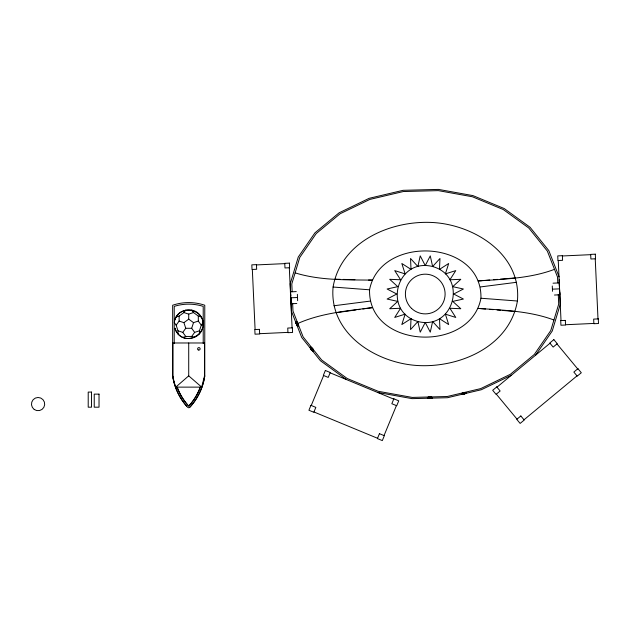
<?xml version="1.0" encoding="UTF-8"?>
<svg xmlns="http://www.w3.org/2000/svg" width="630" height="630" viewBox="0 0 630 630"><rect width="100%" height="100%" fill="white"/><g stroke="black" fill="none" stroke-linecap="round" stroke-linejoin="round"><path stroke-width="0.94" d="M297.73 324.103L297.722 325.19L296.525 322.135L297.084 322.599L296.21 322.245L297.368 325.332L296.722 322.741M295.824 322.024C298.061 321.402 298.707 330.317 296.029 323.19C295.454 318.118 300.321 327.316 297.092 325.584M461.42 393.687C462.199 394.624 466.2 394.199 465.98 392.553C464.814 392.191 459.971 393.388 462.262 394.278M310.031 347.413C316.756 348.736 310.795 354.241 310.543 347.004M310.511 347.949C315.496 351.075 309.488 350.878 311.118 347.335M333.089 287.036C340.956 241.054 391.97 219.626 434.267 222.611C475.374 225.548 521.64 254.835 517.411 301.006C509.544 346.996 458.538 368.424 416.241 365.432C375.126 362.502 328.868 333.215 333.089 287.036L369.558 289.8C380.087 234.502 482.462 239.022 480.942 298.242C470.421 353.548 368.046 349.028 369.558 289.8M174.99 328.663C183.346 350.264 213.877 331.978 199.442 314.488C191.748 305.463 175.164 310.558 174.329 322.647L176.164 325.167L177.991 330.805L177.991 333.924C184.976 342.121 199.466 338.869 202.443 328.663M199.442 330.805L194.646 332.364L191.685 328.285L193.512 322.647L198.308 321.087L201.277 325.167L199.442 330.805L199.442 333.924M427.329 397.538C428.904 398.955 434.842 396.995 429.691 397.089C424.155 397.191 431.133 399.916 432.101 397.467M201.695 387.127L204.537 375.858L204.537 342.98L172.904 342.98L172.904 375.858A58.913 58.913 0 0 0 174.943 384.788L175.746 387.127L201.695 387.127L188.716 375.858L188.716 342.98M428.132 397.491L431.385 397.483L428.132 397.491L428.739 398.184L431.4 397.877L428.148 398.042M311.244 405.476L323.639 375.511M384.032 435.574L396.42 405.602M174.99 319.741C179.668 303.77 205.309 309.251 203.112 325.765M297.864 323.466L297.872 323.45C321.324 313.031 347.39 310.858 372.59 307.598L362.864 308.96M554.502 269.349L554.51 269.333C530.224 278.515 503.748 279.114 478.115 280.964L481.989 280.649M313.393 350.76L311.11 348.729M535.579 355.194L552.258 330.986L560.275 304.259L559.771 292.501M176.164 317.008L179.125 316.039L183.921 312.559L185.755 310.039M176.164 325.167L179.125 321.087L179.125 316.039M177.991 330.805L182.787 332.364L185.755 328.285L191.685 328.285M182.787 337.412L185.755 336.444L191.685 336.444L194.646 332.364M201.277 325.167L203.112 322.647M187.811 405.122A57.661 57.661 0 0 1 177.172 387.222A57.936 57.661 -25.9 0 0 187.811 405.122L188.716 406.106L189.622 405.122A57.936 57.661 25.2 0 0 200.269 387.23M189.756 407.279L190.796 406.153A59.488 59.22 25.2 0 0 204.774 375.882L204.774 305.235A50.006 50.006 0 0 0 172.667 305.235L172.667 375.882A59.488 59.22 -26 0 0 186.637 406.153L187.677 407.279A1.41 1.41 0 0 0 189.756 407.279L190.803 406.153A59.22 59.22 0 0 0 204.774 375.882M188.716 406.106L189.622 405.122A57.661 57.661 0 0 0 200.261 387.222M465.357 393.348C460.349 393.065 463.459 395.813 465.113 392.718M175.746 387.127L188.716 375.858M496.983 387.174L549.99 343.263M524.01 419.793L577.009 375.882M310.047 347.532L310.661 347.043M310.078 347.681L310.456 346.996M310.086 347.264L310.795 347.106M310.488 347.35L310.944 347.209M310.346 348.256L311.299 347.492M310.551 348.13C315.236 348.729 311.377 352.091 311.133 347.666M310.48 348.484L311.488 347.673M310.637 348.721L311.125 348.445M311.315 348.295L311.692 347.878M310.803 348.965L311.236 348.611M311.448 348.437L311.897 348.091M310.645 347.453L312.102 348.327M311.181 349.461L311.606 349.122M311.866 348.91L312.299 348.563M313.023 351.036L312.488 348.815M311.582 349.933L312.023 349.595M312.244 349.422L312.677 349.059M311.787 350.154L312.299 349.855M312.441 349.745L312.842 349.303M312.236 350.296L312.882 349.776M312.181 350.532L313.126 349.768M312.362 350.69L313.244 349.981M312.819 350.989L313.433 350.493M312.937 351.028L313.449 350.611M296.029 323.19L296.62 322.103M179.125 321.087L183.921 322.647L188.716 319.158L188.716 314.118L183.921 312.559M466.176 393.025L463.735 393.136L461.538 394.175M465.255 393.207L466.05 392.592M511.387 375.236L481.328 389.742L447.442 397.727L412.044 398.64L377.551 392.427M462.656 393.632L465.342 392.781M295.903 321.67L296.399 321.481M295.864 321.757L296.486 321.513M295.832 321.875L296.588 321.584M295.856 322.426L296.95 322.001M295.895 322.662L297.077 322.206M296.116 322.647L296.911 322.339M295.958 322.914L296.494 322.654M296.635 322.599L297.21 322.434M296.911 323.072L297.675 323.907M296.21 323.765L296.738 323.584M297.084 323.45L297.596 323.229M297.171 323.647L297.722 323.521M296.447 324.356L296.982 324.182M297.313 324.048L297.825 323.812M296.565 324.631L297.077 324.363M297.368 324.245L297.927 324.103M296.698 324.899L296.801 324.214M296.832 325.151L298.084 324.663M297.155 325.19L297.872 324.907M297.305 325.308L298.148 324.923M297.454 326.001L298.211 325.71M297.557 326.072L298.179 325.828M297.714 326.096L298.14 325.907M462.719 393.191L464.192 393.191M188.716 314.118L193.512 312.559L198.308 316.039L201.277 317.008M432.117 397.861L429.707 397.483L427.337 398.042M464.743 393.388L462.672 393.852M336.601 312.653L356.052 309.921M357.998 309.645L359.943 309.369M333.9 305.763L370.046 301.116M480.454 286.933L516.608 282.287M483.927 280.492L489.731 280.011M493.605 279.696L497.48 279.373M500.377 279.137L514.899 277.948M256.473 264.923L284.784 263.623M562.393 255.969L590.696 254.67M259.631 333.695L287.949 332.388M565.551 324.733L593.862 323.434M296.273 291.595L290.43 291.855L290.958 303.755L296.801 303.495M290.454 292.249L290.745 295.95M553.038 283.177L559.29 282.901L559.818 294.801L554.463 295.037M559.306 283.295L559.637 293.73M290.698 297.809L297.51 297.502M552.415 289.17L559.55 288.855M290.942 303.361L290.847 298.195M335.443 279.2L340.31 279.326M343.232 279.397L354.926 279.696M368.566 280.035L372.464 280.137C346.626 279.752 320.056 280.594 295.131 272.869L295.131 272.869M480.942 298.242L517.411 301.006M485.565 309.023L477.902 308.385C503.417 310.22 529.728 310.96 553.92 320.001L553.935 320.016M489.392 309.338L493.227 309.661M497.054 309.976L500.889 310.299M502.803 310.456L514.293 311.409M191.685 336.444L194.646 337.412M330.12 372.818L393.734 399.121M313.937 411.965L377.543 438.267M346.303 379.512L320.434 360.762L301.715 337.475L291.414 311.22L290.863 298.486M188.716 319.158L193.512 322.647M432.022 397.357L432.038 397.979M556.983 343.917L577.671 368.889M496.322 394.159L517.01 419.131M311.795 348.563L312.189 349.051M191.685 310.039L193.512 312.559M182.787 332.364L185.755 336.444M177.991 333.924L176.164 331.404L175.116 328.183M310.936 348.477L310.653 348.012M559.094 276.83L548.793 250.575L530.066 227.28L504.205 208.538L472.957 195.615L438.456 189.402L403.066 190.323L369.18 198.308L339.113 212.814L314.921 232.856L298.25 257.064L290.225 283.791L290.737 295.549M183.921 322.647L185.755 328.285M465.98 392.553L466.121 393.159M465.869 392.522L466.042 393.238M465.72 392.498L465.916 393.317M465.334 392.498L465.562 393.498M465.09 392.514L465.342 393.585M464.83 392.545L465.098 393.679M464.845 392.718L465.034 393.522M464.68 392.726L464.877 393.585M464.554 392.584L464.586 393.128M464.617 393.27L464.83 393.766M464.255 392.632L464.397 393.159M464.436 393.333L464.546 393.852M463.648 392.758L463.774 393.277M463.822 393.498L463.948 394.01M463.05 392.915L463.16 393.443M463.2 393.624L463.334 394.144M462.766 393.002L463.042 394.191M461.68 393.451L461.869 394.27M461.554 393.537L461.727 394.254M595.232 258.804L597.996 318.898M558.251 260.513L561.015 320.599M289.312 267.758L292.084 327.852M252.331 269.467L255.095 329.561M552.274 285.988L552.51 291.312M297.368 294.32L297.651 300.683M559.22 279.767L559.346 282.705M557.778 282.839L557.526 277.035L547.344 251.086L528.846 228.06L503.276 209.538L472.398 196.765L438.307 190.63L403.318 191.536L369.834 199.427L340.121 213.759L316.213 233.565L299.73 257.497L291.808 283.909L292.139 291.659M558.282 294.454L558.7 304.14L550.77 330.553L534.295 354.477L510.379 374.291L480.674 388.623L447.182 396.514L412.201 397.42L378.102 391.277L347.224 378.512L321.662 359.982L303.156 336.963L292.974 311.015L292.643 303.274M431.92 397.302L431.936 398.034M431.778 397.254L431.802 398.089M431.392 397.176L431.416 398.191M431.259 397.373L431.274 397.995M431.156 397.144L431.188 398.231M431.046 397.309L431.054 398.073M430.896 397.12L430.928 398.27M430.739 397.262L430.747 398.136M430.613 397.097L430.573 397.632M430.558 397.774L430.644 398.31M430.314 397.089L430.377 397.625M430.369 397.79L430.345 398.333M429.731 397.829L429.731 398.365M429.077 397.12L429.109 397.656M429.101 397.829L429.109 398.365M428.778 397.144L428.809 398.357M428.565 397.774L428.526 398.333M428.416 397.38L428.431 398.136M428.235 397.215L428.266 398.31M427.62 397.365L427.644 398.199M427.487 397.42L427.502 398.144M203.214 343.507L203.214 306.385L201.75 305.936A48.439 48.439 0 0 0 175.683 305.936L174.227 306.385L174.227 343.507M198.308 316.039L198.308 321.087M186.637 406.153A59.22 59.22 0 0 1 172.667 375.882M411.02 318.67L410.532 329.569L417.887 321.513C453.907 330.711 468.413 276.578 432.621 266.537C396.601 257.339 382.095 311.472 417.887 321.513L420.234 332.168L425.25 322.481L430.274 332.168L432.621 321.513L439.976 329.569L439.48 318.67L448.678 324.552L445.378 314.149L455.773 317.449L449.899 308.251L460.798 308.747L452.742 301.392L463.397 299.045L453.71 294.021L463.397 289.005L452.742 286.658L460.798 279.303L449.899 279.791L455.773 270.601L445.378 273.9L448.678 263.498L439.48 269.38L439.976 258.481L432.621 266.537L430.274 255.875L425.25 265.561L420.234 255.875L417.887 266.537L410.532 258.481L411.02 269.38L401.83 263.498L405.129 273.9L394.726 270.601L400.601 279.791L389.702 279.303L397.758 286.658L387.103 289.005L396.79 294.021L387.103 299.045L397.758 301.392L389.702 308.747L400.601 308.251L394.726 317.449L405.129 314.149L401.83 324.552L411.02 318.67M310.944 405.35L308.913 410.248L313.811 412.272L315.835 407.374L310.944 405.35M325.356 370.487L323.332 375.385L328.222 377.409L330.246 372.511L325.356 370.487M379.441 433.676L377.417 438.574L382.315 440.598L384.332 435.7L379.441 433.676M393.86 398.814L391.836 403.712L396.727 405.728L398.751 400.837L393.86 398.814M496.771 386.914L492.691 390.293L496.07 394.372L500.149 390.994L496.771 386.914M553.857 339.625L549.777 343.003L553.156 347.083L557.235 343.704L553.857 339.625M520.837 415.965L516.758 419.344L520.136 423.423L524.215 420.045L520.837 415.965M577.923 368.684L573.843 372.062L577.222 376.134L581.301 372.755L577.923 368.684M256.457 264.639L251.827 264.852L252.039 269.475L256.67 269.262L256.457 264.639M289.391 263.12L284.768 263.332L284.981 267.955L289.603 267.742L289.391 263.12M562.377 255.685L557.747 255.898L557.959 260.521L562.59 260.308L562.377 255.685M595.311 254.166L590.688 254.378L590.901 259.001L595.523 258.788L595.311 254.166M259.434 329.356L254.811 329.569L255.024 334.191L259.647 333.979L259.434 329.356M292.367 327.844L287.745 328.057L287.957 332.679L292.58 332.467L292.367 327.844M565.346 320.402L560.724 320.615L560.936 325.238L565.559 325.025L565.346 320.402M598.287 318.89L593.665 319.103L593.877 323.725L598.5 323.513L598.287 318.89M91.5 392.08L88.216 392.08L88.208 407.185L91.5 407.185L91.515 392.08M99.028 394.128L94.232 394.128L94.232 407.185L99.028 407.185L99.028 394.128M198.245 349.941A1.26 1.26 0 0 0 200.135 348.847A1.26 1.26 0 0 0 198.245 347.76A1.26 1.26 0 0 0 198.245 349.941M34.24 409.476A6.615 6.615 0 0 0 44.667 404.744A6.615 6.615 0 0 0 35.351 398.073A6.615 6.615 0 0 0 34.24 409.476M411.579 308.424A19.853 19.853 0 0 0 444.559 298.667A19.853 19.853 0 0 0 419.619 274.987A19.853 19.853 0 0 0 411.579 308.424"/></g></svg>
